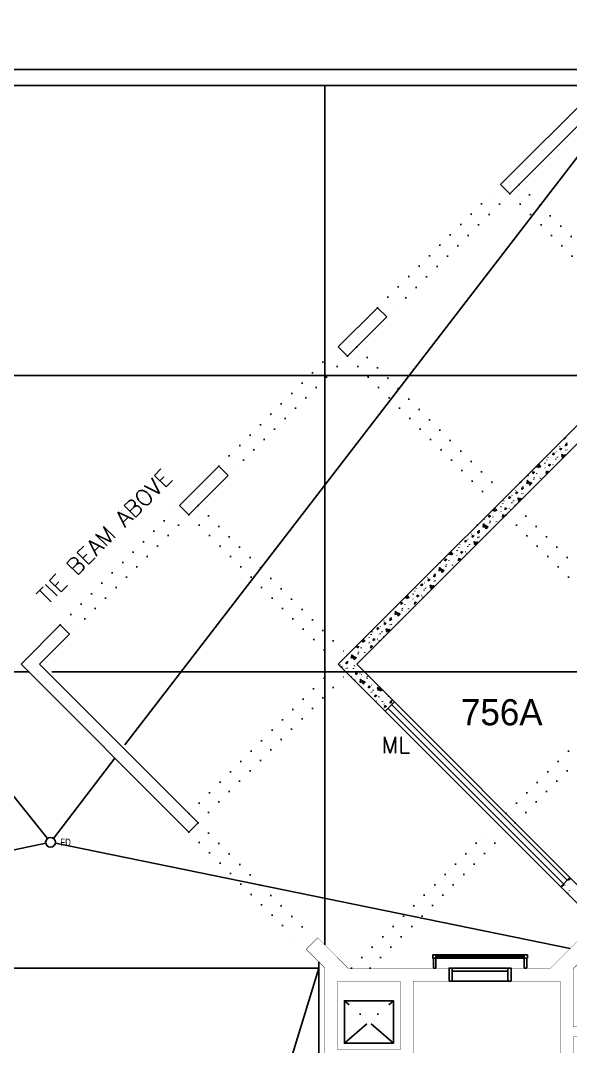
# Model space of a CAD drawing. Header units: millimetres. Extents: x -68474 to 336725, y -113450 to 40976.
# Drawn here: x 170142 to 178559, y 16775 to 32475 of the extents above; entities that cross this region are included whole.
import ezdxf
from ezdxf.enums import TextEntityAlignment as Align

# ---------------------------------------------------------------- set-up
doc = ezdxf.new("R2010")
doc.units = ezdxf.units.MM
doc.header["$LTSCALE"] = 900
doc.linetypes.add('s3152a$0$DASHDOT', pattern=[1, 0.5, -0.25, 0, -0.25])
doc.linetypes.add('s3152a$0$DOT', pattern=[0.25, 0, -0.25])
for name, color, linetype in [('s3152a$0$-14', 7, 'Continuous'), ('s3152a$0$-3', 7, 'Continuous'), ('s3152a$0$-8', 7, 'Continuous'), ('s3152a$0$-9', 7, 'Continuous'), ('s3152a$0$11', 14, 'Continuous'), ('s3152a$0$20', 7, 'Continuous'), ('s3152a$0$21', 7, 'Continuous'), ('s3152a$0$23', 7, 'Continuous'), ('s3152a$0$45', 7, 'Continuous'), ('s3152a$0$7', 7, 'Continuous'), ('s3152a$0$ROOM-NO', 4, 'Continuous')]:
    doc.layers.add(name, color=color, linetype=linetype)
doc.styles.add('s3152a$0$ROMANS', font='ROMANS', dxfattribs={"height": 0.2})
doc.styles.add('s3152a$0$STANDARD', font='txt')

# ---------------------------------------------------------------- blocks, each defined once
blk = doc.blocks.new('s3152a$0$WGUARD')
at = {"layer": 's3152a$0$23', "color": 14, "linetype": 'Continuous'}
for points in [[(-0.7249, 0.15), (0.7251, 0.15), (0.7251, 0.2), (-0.7249, 0.2)], [(-0.7249, 0.15), (-0.6749, 0.15), (-0.6749, 0.2), (-0.7249, 0.2)], [(-0.6749, 0.17), (0.6751, 0.17), (0.6751, 0.18), (-0.6749, 0.18)], [(0.7251, 0.15), (0.6751, 0.15), (0.6751, 0.2), (0.7251, 0.2)], [(-0.6749, 0.15), (-0.7149, 0.15), (-0.7149, 0), (-0.6749, 0)], [(0.6751, 0.15), (0.7151, 0.15), (0.7151, 0), (0.6751, 0)]]:
    blk.add_lwpolyline(points, close=True, dxfattribs=at)
blk = doc.blocks.new('s3152a$0$FD')
at = {"layer": 's3152a$0$45', "linetype": 'Continuous'}
blk.add_circle((0, 0), 0.1, dxfattribs=at)
at = {"layer": 's3152a$0$45', "linetype": 'Continuous', "style": 's3152a$0$STANDARD', "width": 0.8}
blk.add_text('FD', height=0.15, dxfattribs=at).set_placement((0.2, -0.0749))
blk = doc.blocks.new('s3152a')
at = {"layer": 's3152a$0$-3', "color": 92, "linetype": 'Continuous'}
for p, q in [((177490, 29965), (180000, 32475)), ((177631, 29824), (180000, 32192)), ((177490, 29965), (177631, 29824)), ((175004, 22625), (180661, 28282)), ((175004, 27479), (175605, 28080)), ((175287, 22625), (180661, 27999)), ((175605, 28080), (175746, 27939)), ((175145, 27338), (175746, 27939)), ((175004, 27479), (175145, 27338)), ((172577, 25052), (173178, 25653)), ((173178, 25653), (173319, 25512)), ((172718, 24911), (173319, 25512)), ((172577, 25052), (172718, 24911)), ((170150, 22625), (170751, 23226)), ((170432, 22626), (170892, 23085)), ((170751, 23226), (170892, 23085)), ((170150, 22625), (172718, 20057)), ((170432, 22626), (172859, 20198)), ((175004, 22625), (175722, 21907)), ((175287, 22625), (175864, 22048)), ((175722, 21907), (175863, 22048)), ((172718, 20057), (172859, 20198)), ((178409, 19220), (178550, 19361)), ((178550, 19361), (179127, 18785)), ((178409, 19220), (178986, 18644))]:
    blk.add_line(p, q, dxfattribs=at)
at = {"layer": 's3152a$0$-8', "color": 1, "linetype": 's3152a$0$DOT'}
for p, q in [((175605, 28080), (177490, 29965)), ((177773, 29965), (180058, 27679)), ((177631, 29824), (175746, 27939)), ((177631, 29824), (179917, 27538)), ((173178, 25653), (175004, 27479)), ((175287, 27479), (177572, 25194)), ((175145, 27338), (173319, 25512)), ((175145, 27338), (177431, 25052)), ((170751, 23226), (172577, 25052)), ((172859, 25053), (175145, 22767)), ((177714, 25051), (180000, 22766)), ((172718, 24911), (170892, 23085)), ((172718, 24911), (175004, 22626)), ((177573, 24910), (179859, 22625)), ((172718, 20340), (175004, 22626)), ((177573, 20339), (179859, 22625)), ((172859, 20198), (175145, 22484)), ((177714, 20198), (180000, 22483)), ((172859, 20198), (174654, 18404)), ((175207, 17975), (177431, 20198)), ((172718, 20057), (174438, 18337)), ((175492, 17975), (177573, 20056))]:
    blk.add_line(p, q, dxfattribs=at)
at = {"layer": 's3152a$0$-9', "color": 223, "linetype": 'Continuous'}
for p, q in [((178508, 19319), (175821, 22006)), ((178550, 19362), (175864, 22048)), ((178409, 19220), (175722, 21907)), ((178452, 19262), (175764, 21950))]:
    blk.add_line(p, q, dxfattribs=at)
at = {"layer": 's3152a$0$11', "color": 2, "linetype": 's3152a$0$DASHDOT'}
for p, q in [((175850, 16825), (175100, 17475)), ((175100, 16825), (175850, 17475))]:
    blk.add_line(p, q, dxfattribs=at)
at = {"layer": 's3152a$0$11', "color": 14, "linetype": 'Continuous', "const_width": 5}
for points in [[(178600, 17966), (178600, 17075), (179190, 17075), (179190, 16925), (178600, 16925), (178600, 16525), (178400, 16525), (178400, 17775), (177650, 17775), (177650, 17975), (178256, 17975), (180000, 19719), (180177, 19542)], [(180250, 11125), (175000, 11125), (175000, 9675), (175000, 9675), (175000, 9675), (174800, 9675), (174800, 11325), (175950, 11325), (175950, 16525), (175000, 16525), (175000, 11925), (174800, 11925), (174800, 17975), (174513, 18262), (174690, 18439), (175035, 18093), (175153, 17975), (176700, 17975), (176700, 17775), (176150, 17775), (176150, 11325), (180250, 11325)], [(175000, 16725), (175950, 16725), (175950, 17775), (175000, 17775)]]:
    blk.add_lwpolyline(points, close=True, dxfattribs=at)
at = {"layer": 's3152a$0$11', "color": 2, "linetype": 'Continuous'}
blk.add_lwpolyline([(175850, 16825), (175100, 16825), (175100, 17475), (175850, 17475)], close=True, dxfattribs=at)
at = {"layer": 's3152a$0$20', "color": 223, "linetype": 'Continuous'}
for p, q in [((178456, 26063), (178457, 26072)), ((178460, 26073), (178461, 26082)), ((178389, 25956), (178394, 25952)), ((178503, 25907), (178506, 25900)), ((178504, 26002), (178505, 26011)), ((178195, 25745), (178196, 25754)), ((178212, 25786), (178212, 25794)), ((178334, 25873), (178340, 25869)), ((178334, 25757), (178335, 25766)), ((178358, 25787), (178359, 25796)), ((178483, 25903), (178488, 25899)), ((178035, 25638), (178032, 25652)), ((178164, 25628), (178169, 25624)), ((178168, 25696), (178168, 25705)), ((178291, 25681), (178296, 25677)), ((178312, 25658), (178317, 25655)), ((177908, 25511), (177914, 25507)), ((177997, 25451), (177998, 25460)), ((178001, 25484), (178004, 25477)), ((178041, 25540), (178042, 25549)), ((178097, 25469), (178098, 25478)), ((178188, 25542), (178189, 25551)), ((177717, 25289), (177722, 25285)), ((177784, 25395), (177785, 25404)), ((177788, 25405), (177788, 25409)), ((177832, 25334), (177833, 25343)), ((177539, 25118), (177540, 25127)), ((177662, 25205), (177667, 25201)), ((177686, 25120), (177687, 25128)), ((177811, 25235), (177816, 25231)), ((177830, 25239), (177834, 25232)), ((177363, 24970), (177360, 24981)), ((177495, 25029), (177496, 25037)), ((177523, 25077), (177523, 25086)), ((177619, 25013), (177624, 25009)), ((177640, 24990), (177645, 24986)), ((177662, 25089), (177663, 25098)), ((177236, 24843), (177241, 24839)), ((177329, 24817), (177332, 24810)), ((177369, 24873), (177370, 24882)), ((177425, 24802), (177426, 24810)), ((177492, 24960), (177497, 24956)), ((177516, 24875), (177516, 24883)), ((177112, 24728), (177112, 24733)), ((177160, 24666), (177161, 24675)), ((177325, 24783), (177326, 24792)), ((176990, 24538), (176995, 24534)), ((177045, 24621), (177050, 24617)), ((177138, 24568), (177144, 24564)), ((177158, 24572), (177162, 24564)), ((176719, 24297), (176726, 24346)), ((176823, 24361), (176824, 24370)), ((176851, 24409), (176851, 24418)), ((176867, 24450), (176868, 24459)), ((176947, 24345), (176952, 24342)), ((176990, 24421), (176990, 24430)), ((177014, 24452), (177015, 24461)), ((176690, 24303), (176689, 24310)), ((176697, 24205), (176698, 24214)), ((176820, 24292), (176825, 24289)), ((176844, 24207), (176844, 24216)), ((176968, 24322), (176973, 24318)), ((176440, 24060), (176440, 24061)), ((176564, 24175), (176569, 24172)), ((176653, 24116), (176654, 24124)), ((176656, 24149), (176660, 24142)), ((176753, 24134), (176753, 24143)), ((176318, 23870), (176323, 23866)), ((176373, 23953), (176378, 23949)), ((176466, 23900), (176471, 23896)), ((176486, 23904), (176490, 23897)), ((176488, 23999), (176489, 24008)), ((176600, 23938), (176600, 23938)), ((176178, 23742), (176179, 23750)), ((176195, 23783), (176196, 23791)), ((176318, 23754), (176318, 23762)), ((176342, 23784), (176342, 23793)), ((176018, 23635), (176018, 23638)), ((176047, 23630), (176053, 23674)), ((176148, 23625), (176153, 23621)), ((176151, 23693), (176152, 23702)), ((176275, 23678), (176280, 23674)), ((176296, 23655), (176301, 23651)), ((175892, 23508), (175897, 23504)), ((175981, 23448), (175981, 23457)), ((175984, 23481), (175988, 23474)), ((176025, 23537), (176025, 23546)), ((176081, 23466), (176081, 23475)), ((176172, 23539), (176172, 23548)), ((175700, 23286), (175706, 23282)), ((175814, 23236), (175818, 23229)), ((175816, 23331), (175816, 23340)), ((175927, 23265), (175928, 23271)), ((175506, 23074), (175507, 23083)), ((175523, 23115), (175524, 23124)), ((175646, 23202), (175651, 23198)), ((175646, 23086), (175646, 23095)), ((175670, 23117), (175670, 23125)), ((175794, 23232), (175799, 23228)), ((175374, 22962), (175380, 23001)), ((175475, 22957), (175481, 22953)), ((175479, 23026), (175480, 23034)), ((175603, 23010), (175608, 23006)), ((175624, 22987), (175629, 22983)), ((175220, 22840), (175225, 22836)), ((175309, 22780), (175309, 22789)), ((175312, 22814), (175316, 22806)), ((175353, 22870), (175353, 22878)), ((175408, 22798), (175409, 22807)), ((175499, 22872), (175500, 22880)), ((175028, 22618), (175034, 22614)), ((175144, 22663), (175144, 22672)), ((175122, 22564), (175127, 22561)), ((175142, 22568), (175145, 22561)), ((175211, 22505), (175211, 22514)), ((175238, 22553), (175239, 22562)), ((175255, 22594), (175255, 22603)), ((175335, 22489), (175340, 22486)), ((175356, 22466), (175361, 22462)), ((175207, 22436), (175212, 22433)), ((175445, 22407), (175445, 22416)), ((175448, 22440), (175452, 22433)), ((175514, 22308), (175519, 22304)), ((175513, 22192), (175514, 22200)), ((175538, 22222), (175538, 22231)), ((175646, 22215), (175653, 22259)), ((175681, 22231), (175647, 22215)), ((175584, 22066), (175588, 22059)), ((175624, 22123), (175625, 22131)), ((175680, 22051), (175681, 22060)), ((175704, 22018), (175709, 22014)), ((175771, 22124), (175772, 22133)), ((175775, 22135), (175775, 22137)), ((175776, 22136), (175775, 22135)), ((175820, 22063), (175820, 22072)), ((178511, 19319), (178512, 19323)), ((178431, 19230), (178432, 19243)), ((178474, 19241), (178475, 19250)), ((178545, 19156), (178546, 19164))]:
    blk.add_line(p, q, dxfattribs=at)
for points in [[(178473, 26094), (178484, 26091), (178460, 26073)], [(178399, 25903), (178401, 25927), (178422, 25921), (178399, 25903)], [(178485, 25966), (178487, 25991), (178508, 25985), (178485, 25966)], [(178290, 25828), (178292, 25852), (178313, 25846), (178290, 25828)], [(178439, 25785), (178428, 25835), (178469, 25815), (178440, 25786)], [(178471, 25809), (178474, 25830), (178483, 25821)], [(178053, 25674), (178065, 25668), (178036, 25639)], [(178063, 25633), (178070, 25684), (178102, 25651), (178064, 25633)], [(178228, 25658), (178231, 25682), (178252, 25676), (178228, 25658)], [(177893, 25388), (177900, 25438), (177932, 25406), (177894, 25388)], [(177983, 25544), (177985, 25568), (178006, 25562), (177983, 25544)], [(178192, 25552), (178194, 25577), (178215, 25570), (178192, 25552)], [(177805, 25426), (177811, 25423), (177788, 25405)], [(177812, 25299), (177815, 25323), (177836, 25317), (177812, 25299)], [(177937, 25362), (177926, 25413), (177967, 25393), (177938, 25363)], [(177617, 25160), (177620, 25185), (177641, 25178), (177617, 25160)], [(177727, 25235), (177729, 25260), (177750, 25253), (177727, 25235)], [(177767, 25117), (177756, 25168), (177797, 25148), (177767, 25118)], [(177798, 25136), (177802, 25163), (177813, 25151)], [(177384, 25005), (177393, 25000), (177363, 24971)], [(177391, 24965), (177398, 25016), (177430, 24983), (177392, 24965)], [(177556, 24990), (177559, 25015), (177580, 25008), (177556, 24990)], [(177311, 24876), (177313, 24901), (177334, 24894), (177311, 24876)], [(177520, 24885), (177522, 24909), (177543, 24903), (177520, 24885)], [(177136, 24757), (177139, 24756), (177121, 24742)], [(177140, 24631), (177143, 24656), (177164, 24649), (177140, 24631)], [(177221, 24720), (177228, 24771), (177260, 24738), (177222, 24720)], [(177265, 24695), (177254, 24745), (177295, 24725), (177266, 24695)], [(176945, 24492), (176948, 24517), (176969, 24511), (176945, 24492)], [(177054, 24568), (177057, 24592), (177078, 24586), (177054, 24568)], [(177094, 24450), (177084, 24500), (177125, 24480), (177095, 24450)], [(177126, 24464), (177130, 24495), (177143, 24481)], [(176715, 24336), (176721, 24333), (176691, 24303)], [(176726, 24347), (176758, 24315), (176720, 24298)], [(176884, 24322), (176887, 24347), (176908, 24340), (176884, 24322)], [(176638, 24209), (176641, 24233), (176662, 24227), (176638, 24209)], [(176847, 24217), (176850, 24242), (176871, 24235), (176847, 24217)], [(176548, 24052), (176556, 24103), (176587, 24070), (176549, 24052)], [(176593, 24027), (176582, 24077), (176623, 24057), (176593, 24028)], [(176382, 23900), (176385, 23924), (176406, 23918), (176382, 23900)], [(176468, 23963), (176471, 23988), (176492, 23982), (176468, 23963)], [(176273, 23825), (176276, 23849), (176297, 23843), (176273, 23825)], [(176373, 23711), (176373, 23712), (176374, 23712)], [(176422, 23782), (176412, 23832), (176453, 23812), (176423, 23783)], [(176453, 23791), (176458, 23828), (176473, 23811)], [(175966, 23541), (175969, 23565), (175990, 23559), (175966, 23541)], [(176046, 23666), (176049, 23665), (176019, 23636)], [(176057, 23677), (176086, 23648), (176048, 23630)], [(176175, 23549), (176178, 23574), (176199, 23567), (176175, 23549)], [(176212, 23655), (176214, 23679), (176236, 23673), (176212, 23655)], [(175876, 23384), (175883, 23435), (175915, 23402), (175877, 23385)], [(175920, 23359), (175910, 23410), (175951, 23390), (175921, 23360)], [(175710, 23232), (175712, 23257), (175734, 23250), (175710, 23232)], [(175796, 23296), (175798, 23320), (175820, 23314), (175796, 23296)], [(175601, 23157), (175603, 23182), (175625, 23175), (175601, 23157)], [(175750, 23114), (175739, 23164), (175780, 23144), (175751, 23115)], [(175780, 23118), (175786, 23160), (175803, 23141)], [(175387, 23007), (175413, 22980), (175375, 22962)], [(175540, 22987), (175542, 23012), (175564, 23005), (175540, 22987)], [(175700, 23038), (175701, 23045), (175705, 23043)], [(175204, 22717), (175211, 22768), (175243, 22735), (175205, 22717)], [(175294, 22873), (175296, 22898), (175318, 22891), (175294, 22873)], [(175503, 22882), (175506, 22906), (175527, 22900), (175503, 22882)], [(175124, 22628), (175126, 22652), (175148, 22646), (175124, 22628)], [(175248, 22692), (175238, 22742), (175279, 22722), (175249, 22692)], [(175040, 22589), (175040, 22589), (175062, 22582), (175053, 22576)], [(175272, 22466), (175274, 22491), (175295, 22484), (175272, 22466)], [(175246, 22383), (175259, 22379), (175254, 22375)], [(175340, 22343), (175347, 22394), (175379, 22361), (175341, 22344)], [(175384, 22318), (175374, 22368), (175415, 22348), (175385, 22319)], [(175469, 22263), (175471, 22288), (175492, 22281), (175469, 22263)], [(175566, 22126), (175568, 22151), (175590, 22144), (175566, 22126)], [(175618, 22220), (175607, 22270), (175648, 22250), (175619, 22221)], [(175714, 21964), (175716, 21989), (175738, 21982), (175714, 21964)], [(175800, 22028), (175802, 22052), (175824, 22046), (175800, 22028)], [(178538, 19349), (178550, 19337), (178512, 19319)], [(178441, 19252), (178455, 19248), (178431, 19230)], [(178510, 19119), (178522, 19116), (178517, 19112)]]:
    blk.add_lwpolyline(points, dxfattribs=at)
at = {"layer": 's3152a$0$23', "color": 2, "linetype": 'Continuous'}
for p, q in [((161050, 31725), (179248, 31725)), ((161200, 31480), (179003, 31480)), ((174705, 18070), (174705, -2660))]:
    blk.add_line(p, q, dxfattribs=at)
at = {"layer": 's3152a$0$23', "color": 14, "linetype": 'Continuous'}
blk.add_line((177600, 17775), (176750, 17775), dxfattribs=at)
for points in [[(176750, 17775), (176700, 17775), (176700, 17975), (176750, 17975)], [(177600, 17975), (176750, 17975), (176750, 17925), (177600, 17925)], [(177650, 17775), (177600, 17775), (177600, 17975), (177650, 17975)]]:
    blk.add_lwpolyline(points, close=True, dxfattribs=at)
at = {"layer": 's3152a$0$45', "color": 8, "linetype": 'Continuous'}
for p, q in [((180000, 32123), (171740, 21389)), ((170554, 19958), (161295, 31480)), ((170647, 19960), (171586, 21189)), ((161295, 17975), (170528, 19885)), ((170675, 19885), (178553, 18272)), ((161295, 17975), (174705, 17975)), ((172898, 12079), (174705, 17975))]:
    blk.add_line(p, q, dxfattribs=at)
at = {"layer": 's3152a$0$7', "color": 10, "linetype": 'Continuous'}
for p, q in [((174800, 18329), (174800, 31480)), ((161295, 27042), (186805, 27042)), ((161295, 22508), (170267, 22508)), ((186805, 22508), (170620, 22508))]:
    blk.add_line(p, q, dxfattribs=at)
at = {"xscale": 749.999, "yscale": 749.999, "zscale": 1000}
blk.add_blockref('s3152a$0$FD', (170601, 19900), dxfattribs=at)
at = {"xscale": 999.9979999999999, "yscale": -999.998, "zscale": 1000, "rotation": 180}
blk.add_blockref('s3152a$0$WGUARD', (177175, 17975), dxfattribs=at)
at = {"layer": 's3152a$0$-14', "color": 1, "linetype": 'Continuous', "style": 's3152a$0$ROMANS'}
blk.add_text('ML', height=250, dxfattribs=at).set_placement((175668, 21390), align=Align.MIDDLE_LEFT)
at = {"layer": 's3152a$0$21', "color": 1, "linetype": 'Continuous', "style": 's3152a$0$ROMANS'}
blk.add_text('TIE BEAM ABOVE', height=250, rotation=45, dxfattribs=at).set_placement((170462, 23607), align=Align.MIDDLE_LEFT)
at = {"layer": 's3152a$0$ROOM-NO', "style": 's3152a$0$STANDARD'}
blk.add_text('756A', height=400, dxfattribs=at).set_placement((176883, 21690))

msp = doc.modelspace()

# ---------------------------------------------------------------- block references
msp.add_blockref('s3152a', (0, 0))

doc.saveas('drawing.dxf')
